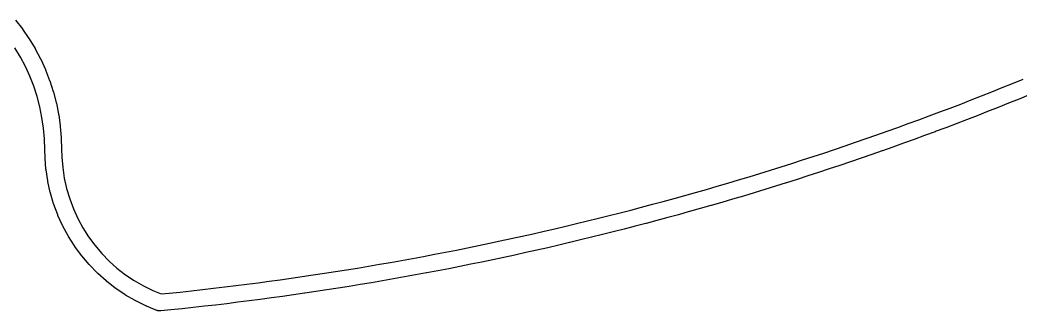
# Model space of a CAD drawing. Extents: x 83 to 195, y -153 to -41.
# Drawn here: x 140.45 to 149.38, y -83.44 to -80.85 of the extents above; entities that cross this region are included whole.
import ezdxf

# ---------------------------------------------------------------- set-up
doc = ezdxf.new("R2010")
doc.units = 0
doc.header["$MEASUREMENT"] = 0
doc.layers.add('BLACK', color=7, linetype='CONTINUOUS')

msp = doc.modelspace()

# ---------------------------------------------------------------- linework, layer by layer
at = {"layer": 'Black'}
for p, q in [((140.415, -80.847), (140.476, -80.9261)), ((140.476, -80.9261), (140.477, -80.928)), ((140.477, -80.928), (140.478, -80.9296)), ((140.478, -80.9296), (140.535, -81.0121)), ((140.535, -81.0121), (140.536, -81.0141)), ((140.536, -81.0141), (140.537, -81.0157)), ((140.537, -81.0157), (140.589, -81.1013)), ((140.459, -81.177), (140.41, -81.095)), ((140.589, -81.1013), (140.59, -81.1033)), ((140.59, -81.1033), (140.591, -81.1051)), ((140.591, -81.1051), (140.638, -81.1935)), ((140.504, -81.2616), (140.459, -81.177)), ((140.638, -81.1935), (140.638, -81.1955)), ((140.638, -81.1955), (140.64, -81.1973)), ((140.64, -81.1973), (140.681, -81.2883)), ((140.544, -81.3486), (140.504, -81.2616)), ((140.681, -81.2883), (140.682, -81.2904)), ((140.682, -81.2904), (140.683, -81.2922)), ((140.683, -81.2922), (140.719, -81.3854)), ((140.578, -81.4378), (140.544, -81.3486)), ((140.719, -81.3854), (140.719, -81.3875)), ((140.719, -81.3875), (140.72, -81.3894)), ((140.72, -81.3894), (140.751, -81.4845)), ((149.217, -81.4499), (149.309, -81.4125)), ((149.309, -81.4125), (149.402, -81.3749)), ((149.309, -81.4125), (149.309, -81.4125)), ((140.608, -81.5288), (140.578, -81.4378)), ((140.751, -81.4845), (140.752, -81.4867)), ((140.752, -81.4867), (140.753, -81.4886)), ((140.753, -81.4886), (140.778, -81.5853)), ((149.031, -81.5235), (149.124, -81.4868)), ((149.124, -81.4868), (149.217, -81.4499)), ((149.458, -81.5138), (149.366, -81.5515)), ((140.632, -81.6214), (140.608, -81.5288)), ((140.778, -81.5853), (140.778, -81.5875)), ((140.778, -81.5875), (140.779, -81.5895)), ((140.779, -81.5895), (140.799, -81.6875)), ((148.752, -81.6315), (148.846, -81.5957)), ((148.846, -81.5957), (148.938, -81.5599)), ((148.938, -81.5599), (149.031, -81.5235)), ((149.273, -81.5891), (149.18, -81.6262)), ((149.366, -81.5516), (149.273, -81.589)), ((149.273, -81.589), (149.273, -81.5891)), ((149.273, -81.5891), (149.273, -81.5891)), ((149.366, -81.5515), (149.366, -81.5515)), ((149.366, -81.5515), (149.366, -81.5516)), ((140.651, -81.7152), (140.632, -81.6214)), ((140.799, -81.6875), (140.799, -81.6897)), ((140.799, -81.6897), (140.8, -81.6917)), ((140.8, -81.6917), (140.814, -81.7907)), ((148.566, -81.7017), (148.659, -81.6667)), ((148.659, -81.6667), (148.752, -81.6315)), ((148.659, -81.6667), (148.659, -81.6667)), ((148.752, -81.6315), (148.752, -81.6315)), ((149.086, -81.6632), (148.993, -81.6996)), ((149.179, -81.6263), (149.086, -81.6631)), ((149.086, -81.6631), (149.086, -81.6631)), ((149.086, -81.6631), (149.086, -81.6632)), ((149.18, -81.6263), (149.179, -81.6263)), ((149.18, -81.6262), (149.18, -81.6263)), ((140.665, -81.8099), (140.651, -81.7152)), ((148.285, -81.8044), (148.378, -81.7706)), ((148.378, -81.7706), (148.472, -81.7363)), ((148.472, -81.7363), (148.566, -81.7017)), ((148.806, -81.7717), (148.712, -81.8071)), ((148.899, -81.7358), (148.806, -81.7716)), ((148.806, -81.7716), (148.806, -81.7716)), ((148.806, -81.7716), (148.806, -81.7717)), ((148.993, -81.6997), (148.899, -81.7357)), ((148.899, -81.7357), (148.899, -81.7358)), ((148.899, -81.7358), (148.899, -81.7358)), ((148.993, -81.6996), (148.993, -81.6996)), ((148.993, -81.6996), (148.993, -81.6997)), ((140.673, -81.9053), (140.665, -81.8099)), ((140.814, -81.7907), (140.814, -81.7928)), ((140.814, -81.7928), (140.814, -81.7949)), ((140.814, -81.7949), (140.823, -81.8946)), ((148.003, -81.9042), (148.097, -81.8714)), ((148.097, -81.8714), (148.191, -81.8381)), ((148.097, -81.8714), (148.097, -81.8714)), ((148.191, -81.8381), (148.285, -81.8044)), ((148.618, -81.8423), (148.524, -81.877)), ((148.712, -81.8072), (148.618, -81.8422)), ((148.618, -81.8422), (148.618, -81.8422)), ((148.618, -81.8422), (148.618, -81.8423)), ((148.712, -81.8071), (148.712, -81.8071)), ((148.712, -81.8071), (148.712, -81.8072)), ((140.676, -82.0028), (140.673, -81.9053)), ((140.823, -81.8946), (140.823, -81.8967)), ((140.823, -81.8967), (140.823, -81.8988)), ((140.823, -81.8988), (140.826, -81.9988)), ((147.814, -81.969), (147.908, -81.9368)), ((147.908, -81.9368), (148.003, -81.9042)), ((148.335, -81.9457), (148.241, -81.9794)), ((148.336, -81.9456), (148.335, -81.9456)), ((148.335, -81.9456), (148.335, -81.9457)), ((148.43, -81.9116), (148.336, -81.9456)), ((148.524, -81.8771), (148.43, -81.9115)), ((148.43, -81.9115), (148.43, -81.9115)), ((148.43, -81.9115), (148.43, -81.9116)), ((148.524, -81.877), (148.524, -81.877)), ((148.524, -81.877), (148.524, -81.8771)), ((140.678, -82.0739), (140.676, -82.0028)), ((140.676, -82.0028), (140.676, -82.0028)), ((140.826, -81.9988), (140.826, -81.9989)), ((140.826, -81.9989), (140.826, -81.9991)), ((140.826, -81.9991), (140.828, -82.0681)), ((147.53, -82.0636), (147.625, -82.0325)), ((147.625, -82.0325), (147.72, -82.0009)), ((147.72, -82.0009), (147.814, -81.969)), ((148.052, -82.046), (147.957, -82.0786)), ((148.146, -82.0129), (148.052, -82.0459)), ((148.052, -82.0459), (148.052, -82.0459)), ((148.052, -82.0459), (148.052, -82.046)), ((148.147, -82.0128), (148.146, -82.0129)), ((148.241, -81.9795), (148.147, -82.0128)), ((148.147, -82.0128), (148.147, -82.0128)), ((148.241, -81.9794), (148.241, -81.9794)), ((148.241, -81.9794), (148.241, -81.9795)), ((140.678, -82.0761), (140.678, -82.0739)), ((140.678, -82.0784), (140.678, -82.0761)), ((140.686, -82.178), (140.678, -82.0784)), ((140.828, -82.0681), (140.836, -82.1629)), ((147.245, -82.1551), (147.34, -82.1249)), ((147.34, -82.1249), (147.435, -82.0944)), ((147.435, -82.0944), (147.53, -82.0636)), ((147.862, -82.1111), (147.767, -82.1431)), ((147.957, -82.0787), (147.862, -82.111)), ((147.862, -82.111), (147.862, -82.111)), ((147.862, -82.111), (147.862, -82.1111)), ((147.957, -82.0786), (147.957, -82.0786)), ((147.957, -82.0786), (147.957, -82.0787)), ((140.687, -82.1805), (140.686, -82.178)), ((140.687, -82.1831), (140.687, -82.1805)), ((140.702, -82.2819), (140.687, -82.1831)), ((140.836, -82.1629), (140.85, -82.2567)), ((146.96, -82.2435), (147.055, -82.2144)), ((147.055, -82.2144), (147.15, -82.1849)), ((147.15, -82.1849), (147.245, -82.1551)), ((147.245, -82.1551), (147.245, -82.1551)), ((147.577, -82.2062), (147.482, -82.2372)), ((147.672, -82.1749), (147.577, -82.2061)), ((147.577, -82.2061), (147.577, -82.2062)), ((147.577, -82.2062), (147.577, -82.2062)), ((147.767, -82.1432), (147.672, -82.1748)), ((147.672, -82.1748), (147.672, -82.1748)), ((147.672, -82.1748), (147.672, -82.1749)), ((147.767, -82.1431), (147.767, -82.1431)), ((147.767, -82.1431), (147.767, -82.1432)), ((140.703, -82.2844), (140.702, -82.2819)), ((140.703, -82.287), (140.703, -82.2844)), ((140.725, -82.3846), (140.703, -82.287)), ((140.85, -82.2567), (140.871, -82.3492)), ((146.673, -82.3288), (146.768, -82.3007)), ((146.768, -82.3007), (146.864, -82.2723)), ((146.864, -82.2723), (146.96, -82.2435)), ((147.29, -82.2982), (147.195, -82.3281)), ((147.291, -82.2981), (147.29, -82.2982)), ((147.29, -82.2982), (147.29, -82.2982)), ((147.386, -82.2679), (147.291, -82.2981)), ((147.481, -82.2372), (147.386, -82.2678)), ((147.386, -82.2678), (147.386, -82.2678)), ((147.386, -82.2678), (147.386, -82.2679)), ((147.482, -82.2372), (147.481, -82.2372)), ((147.481, -82.2372), (147.481, -82.2372)), ((140.726, -82.387), (140.725, -82.3846)), ((140.726, -82.3895), (140.726, -82.387)), ((140.755, -82.4854), (140.726, -82.3895)), ((140.871, -82.3492), (140.898, -82.4401)), ((146.385, -82.4109), (146.481, -82.3839)), ((146.481, -82.3839), (146.577, -82.3565)), ((146.577, -82.3565), (146.673, -82.3288)), ((146.577, -82.3565), (146.577, -82.3565)), ((147.003, -82.3871), (146.907, -82.4159)), ((147.099, -82.3578), (147.003, -82.387)), ((147.003, -82.387), (147.003, -82.387)), ((147.003, -82.387), (147.003, -82.3871)), ((147.195, -82.3282), (147.099, -82.3577)), ((147.099, -82.3577), (147.099, -82.3578)), ((147.099, -82.3578), (147.099, -82.3578)), ((147.195, -82.3281), (147.195, -82.3281)), ((147.195, -82.3281), (147.195, -82.3282)), ((140.756, -82.4877), (140.755, -82.4854)), ((140.756, -82.4902), (140.756, -82.4877)), ((140.791, -82.5839), (140.756, -82.4902)), ((140.898, -82.4401), (140.931, -82.5288)), ((146, -82.5155), (146.096, -82.4899)), ((146.096, -82.4899), (146.193, -82.4639)), ((146.096, -82.4899), (146.096, -82.4899)), ((146.193, -82.4639), (146.289, -82.4376)), ((146.289, -82.4376), (146.385, -82.4109)), ((146.385, -82.4109), (146.385, -82.4109)), ((146.715, -82.4728), (146.619, -82.5006)), ((146.811, -82.4446), (146.715, -82.4727)), ((146.715, -82.4727), (146.715, -82.4728)), ((146.715, -82.4728), (146.715, -82.4728)), ((146.907, -82.416), (146.811, -82.4445)), ((146.811, -82.4445), (146.811, -82.4445)), ((146.811, -82.4445), (146.811, -82.4446)), ((146.907, -82.4159), (146.907, -82.416)), ((146.907, -82.416), (146.907, -82.416)), ((140.793, -82.5861), (140.791, -82.5839)), ((140.793, -82.5886), (140.793, -82.5861)), ((140.835, -82.6796), (140.793, -82.5886)), ((140.931, -82.5288), (140.97, -82.6152)), ((145.71, -82.5903), (145.807, -82.5657)), ((145.807, -82.5657), (145.904, -82.5408)), ((145.904, -82.5408), (146, -82.5155)), ((146.329, -82.5822), (146.232, -82.6086)), ((146.425, -82.5554), (146.329, -82.5822)), ((146.329, -82.5822), (146.329, -82.5822)), ((146.329, -82.5822), (146.329, -82.5822)), ((146.426, -82.5553), (146.425, -82.5553)), ((146.425, -82.5553), (146.425, -82.5554)), ((146.522, -82.5282), (146.426, -82.5553)), ((146.618, -82.5007), (146.522, -82.5282)), ((146.522, -82.5282), (146.522, -82.5282)), ((146.522, -82.5282), (146.522, -82.5282)), ((146.619, -82.5006), (146.618, -82.5006)), ((146.618, -82.5006), (146.618, -82.5007)), ((140.97, -82.6152), (141.015, -82.6986)), ((145.323, -82.6851), (145.42, -82.6619)), ((145.42, -82.6619), (145.517, -82.6384)), ((145.517, -82.6384), (145.614, -82.6145)), ((145.517, -82.6384), (145.517, -82.6384)), ((145.614, -82.6145), (145.71, -82.5903)), ((146.038, -82.6606), (145.942, -82.6859)), ((146.039, -82.6605), (146.038, -82.6605)), ((146.038, -82.6605), (146.038, -82.6606)), ((146.135, -82.6348), (146.039, -82.6605)), ((146.232, -82.6087), (146.135, -82.6347)), ((146.135, -82.6347), (146.135, -82.6348)), ((146.135, -82.6348), (146.135, -82.6348)), ((146.232, -82.6086), (146.232, -82.6086)), ((146.232, -82.6086), (146.232, -82.6087)), ((140.836, -82.6818), (140.835, -82.6796)), ((140.837, -82.6843), (140.836, -82.6818)), ((140.885, -82.7722), (140.837, -82.6843)), ((141.015, -82.6986), (141.066, -82.7787)), ((144.934, -82.7742), (145.031, -82.7525)), ((145.031, -82.7525), (145.129, -82.7303)), ((145.129, -82.7303), (145.226, -82.7079)), ((145.226, -82.7079), (145.323, -82.6851)), ((145.65, -82.7601), (145.553, -82.7841)), ((145.747, -82.7358), (145.65, -82.7601)), ((145.65, -82.7601), (145.65, -82.7601)), ((145.65, -82.7601), (145.65, -82.7601)), ((145.844, -82.7111), (145.747, -82.7357)), ((145.747, -82.7357), (145.747, -82.7357)), ((145.747, -82.7357), (145.747, -82.7358)), ((145.941, -82.686), (145.844, -82.711)), ((145.844, -82.711), (145.844, -82.711)), ((145.844, -82.711), (145.844, -82.7111)), ((145.942, -82.6859), (145.941, -82.6859)), ((145.941, -82.6859), (145.941, -82.686)), ((140.886, -82.7742), (140.885, -82.7722)), ((140.887, -82.7766), (140.886, -82.7742)), ((140.941, -82.8611), (140.887, -82.7766)), ((141.066, -82.7787), (141.122, -82.8551)), ((141.122, -82.8551), (141.184, -82.9275)), ((144.544, -82.8577), (144.642, -82.8374)), ((144.642, -82.8374), (144.739, -82.8167)), ((144.739, -82.8167), (144.837, -82.7956)), ((144.837, -82.7956), (144.934, -82.7742)), ((145.26, -82.854), (145.162, -82.8765)), ((145.357, -82.8311), (145.26, -82.8539)), ((145.26, -82.8539), (145.26, -82.854)), ((145.26, -82.854), (145.26, -82.854)), ((145.358, -82.831), (145.357, -82.8311)), ((145.455, -82.8078), (145.358, -82.831)), ((145.358, -82.831), (145.358, -82.831)), ((145.552, -82.7841), (145.455, -82.8077)), ((145.455, -82.8077), (145.455, -82.8077)), ((145.455, -82.8077), (145.455, -82.8078)), ((145.553, -82.7841), (145.552, -82.7841)), ((145.552, -82.7841), (145.552, -82.7841)), ((140.943, -82.863), (140.941, -82.8611)), ((140.944, -82.8654), (140.943, -82.863)), ((141.003, -82.9459), (140.944, -82.8654)), ((141.184, -82.9275), (141.25, -82.9955)), ((144.055, -82.954), (144.153, -82.9355)), ((144.153, -82.9355), (144.251, -82.9166)), ((144.251, -82.9166), (144.349, -82.8973)), ((144.349, -82.8973), (144.446, -82.8777)), ((144.349, -82.8973), (144.349, -82.8973)), ((144.446, -82.8777), (144.544, -82.8577)), ((144.869, -82.9422), (144.771, -82.9633)), ((144.966, -82.9207), (144.869, -82.9422)), ((144.869, -82.9422), (144.869, -82.9422)), ((144.869, -82.9422), (144.869, -82.9422)), ((144.967, -82.9206), (144.966, -82.9207)), ((145.064, -82.8988), (144.967, -82.9206)), ((144.967, -82.9206), (144.967, -82.9206)), ((145.065, -82.8988), (145.064, -82.8988)), ((145.064, -82.8988), (145.064, -82.8988)), ((145.162, -82.8766), (145.065, -82.8988)), ((145.162, -82.8765), (145.162, -82.8765)), ((145.162, -82.8765), (145.162, -82.8766)), ((141.005, -82.9477), (141.003, -82.9459)), ((141.006, -82.95), (141.005, -82.9477)), ((141.071, -83.0263), (141.006, -82.95)), ((141.073, -83.028), (141.071, -83.0263)), ((141.074, -83.0301), (141.073, -83.028)), ((141.144, -83.1019), (141.074, -83.0301)), ((141.25, -82.9955), (141.32, -83.0588)), ((143.564, -83.0415), (143.662, -83.0247)), ((143.662, -83.0247), (143.76, -83.0076)), ((143.76, -83.0076), (143.859, -82.9901)), ((143.859, -82.9901), (143.957, -82.9722)), ((143.957, -82.9722), (144.055, -82.954)), ((143.957, -82.9722), (143.957, -82.9722)), ((144.476, -83.0247), (144.378, -83.0444)), ((144.574, -83.0046), (144.476, -83.0247)), ((144.476, -83.0247), (144.476, -83.0247)), ((144.476, -83.0247), (144.476, -83.0247)), ((144.575, -83.0046), (144.574, -83.0046)), ((144.574, -83.0046), (144.574, -83.0046)), ((144.672, -82.9842), (144.575, -83.0046)), ((144.673, -82.9841), (144.672, -82.9842)), ((144.77, -82.9634), (144.673, -82.9841)), ((144.673, -82.9841), (144.673, -82.9841)), ((144.771, -82.9633), (144.77, -82.9634)), ((144.771, -82.9633), (144.771, -82.9633)), ((141.146, -83.1034), (141.144, -83.1019)), ((141.148, -83.1054), (141.146, -83.1034)), ((141.222, -83.1722), (141.148, -83.1054)), ((141.32, -83.0588), (141.395, -83.1171)), ((141.395, -83.1171), (141.474, -83.1702)), ((142.973, -83.1346), (143.071, -83.12)), ((143.071, -83.12), (143.17, -83.105)), ((143.17, -83.105), (143.269, -83.0897)), ((143.269, -83.0897), (143.367, -83.0739)), ((143.367, -83.0739), (143.466, -83.0579)), ((143.466, -83.0579), (143.564, -83.0415)), ((143.984, -83.1198), (143.885, -83.1377)), ((144.082, -83.1015), (143.984, -83.1197)), ((143.984, -83.1197), (143.984, -83.1197)), ((143.984, -83.1197), (143.984, -83.1198)), ((144.083, -83.1014), (144.082, -83.1014)), ((144.082, -83.1014), (144.082, -83.1015)), ((144.181, -83.0828), (144.083, -83.1014)), ((144.279, -83.0638), (144.181, -83.0828)), ((144.181, -83.0828), (144.181, -83.0828)), ((144.181, -83.0828), (144.181, -83.0828)), ((144.28, -83.0638), (144.279, -83.0638)), ((144.279, -83.0638), (144.279, -83.0638)), ((144.378, -83.0444), (144.28, -83.0638)), ((144.378, -83.0444), (144.378, -83.0444)), ((144.378, -83.0444), (144.378, -83.0444)), ((141.224, -83.1736), (141.222, -83.1722)), ((141.226, -83.1755), (141.224, -83.1736)), ((141.305, -83.237), (141.226, -83.1755)), ((141.474, -83.1702), (141.556, -83.2177)), ((142.38, -83.2148), (142.479, -83.2023)), ((142.479, -83.2023), (142.578, -83.1895)), ((142.578, -83.1895), (142.676, -83.1763)), ((142.676, -83.1763), (142.775, -83.1627)), ((142.775, -83.1627), (142.874, -83.1489)), ((142.874, -83.1489), (142.973, -83.1346)), ((143.49, -83.2059), (143.391, -83.222)), ((143.589, -83.1894), (143.49, -83.2059)), ((143.49, -83.2059), (143.49, -83.2059)), ((143.49, -83.2059), (143.49, -83.2059)), ((143.688, -83.1725), (143.589, -83.1894)), ((143.589, -83.1894), (143.589, -83.1894)), ((143.589, -83.1894), (143.589, -83.1894)), ((143.786, -83.1553), (143.688, -83.1725)), ((143.688, -83.1725), (143.688, -83.1725)), ((143.688, -83.1725), (143.688, -83.1725)), ((143.787, -83.1553), (143.786, -83.1553)), ((143.786, -83.1553), (143.786, -83.1553)), ((143.885, -83.1377), (143.787, -83.1553)), ((143.885, -83.1377), (143.885, -83.1377)), ((143.885, -83.1377), (143.885, -83.1377)), ((141.307, -83.2382), (141.305, -83.237)), ((141.309, -83.24), (141.307, -83.2382)), ((141.392, -83.296), (141.309, -83.24)), ((141.394, -83.297), (141.392, -83.296)), ((141.396, -83.2987), (141.394, -83.297)), ((141.483, -83.3488), (141.396, -83.2987)), ((141.556, -83.2177), (141.641, -83.2595)), ((141.641, -83.2595), (141.714, -83.2892)), ((141.714, -83.2892), (141.785, -83.282)), ((141.785, -83.282), (141.884, -83.2717)), ((141.884, -83.2717), (141.984, -83.261)), ((141.984, -83.261), (142.083, -83.25)), ((142.083, -83.25), (142.182, -83.2386)), ((142.182, -83.2386), (142.281, -83.2269)), ((142.281, -83.2269), (142.38, -83.2148)), ((142.895, -83.2974), (142.796, -83.3113)), ((142.994, -83.283), (142.895, -83.2973)), ((142.895, -83.2973), (142.895, -83.2973)), ((142.895, -83.2973), (142.895, -83.2974)), ((142.995, -83.283), (142.994, -83.283)), ((143.094, -83.2683), (142.995, -83.283)), ((142.995, -83.283), (142.995, -83.283)), ((143.193, -83.2533), (143.094, -83.2683)), ((143.094, -83.2683), (143.094, -83.2683)), ((143.094, -83.2683), (143.094, -83.2683)), ((143.292, -83.2378), (143.193, -83.2532)), ((143.193, -83.2532), (143.193, -83.2532)), ((143.193, -83.2532), (143.193, -83.2533)), ((143.391, -83.222), (143.292, -83.2378)), ((143.292, -83.2378), (143.292, -83.2378)), ((143.292, -83.2378), (143.292, -83.2378)), ((143.391, -83.222), (143.391, -83.222)), ((143.391, -83.222), (143.391, -83.222)), ((141.485, -83.3497), (141.483, -83.3488)), ((141.487, -83.3512), (141.485, -83.3497)), ((141.577, -83.3953), (141.487, -83.3512)), ((142.199, -83.3876), (142.1, -83.3991)), ((142.299, -83.3758), (142.199, -83.3876)), ((142.199, -83.3876), (142.199, -83.3876)), ((142.199, -83.3876), (142.199, -83.3876)), ((142.398, -83.3637), (142.299, -83.3758)), ((142.299, -83.3758), (142.299, -83.3758)), ((142.299, -83.3758), (142.299, -83.3758)), ((142.399, -83.3636), (142.398, -83.3636)), ((142.398, -83.3636), (142.398, -83.3637)), ((142.498, -83.3511), (142.399, -83.3636)), ((142.597, -83.3382), (142.498, -83.3511)), ((142.498, -83.3511), (142.498, -83.3511)), ((142.498, -83.3511), (142.498, -83.3511)), ((142.697, -83.325), (142.597, -83.3382)), ((142.597, -83.3382), (142.597, -83.3382)), ((142.597, -83.3382), (142.597, -83.3382)), ((142.796, -83.3113), (142.697, -83.3249)), ((142.697, -83.3249), (142.697, -83.3249)), ((142.697, -83.3249), (142.697, -83.325)), ((142.796, -83.3113), (142.796, -83.3113)), ((142.796, -83.3113), (142.796, -83.3113)), ((141.579, -83.396), (141.577, -83.3953)), ((141.582, -83.3974), (141.579, -83.396)), ((141.674, -83.4352), (141.582, -83.3974)), ((141.676, -83.4355), (141.674, -83.4352)), ((141.677, -83.4362), (141.676, -83.4355)), ((141.681, -83.4368), (141.677, -83.4362)), ((141.684, -83.4384), (141.681, -83.4368)), ((141.692, -83.439), (141.684, -83.4384)), ((141.7, -83.4407), (141.692, -83.439)), ((141.701, -83.4405), (141.7, -83.4407)), ((141.703, -83.4407), (141.701, -83.4405)), ((141.706, -83.4401), (141.703, -83.4407)), ((141.71, -83.4403), (141.706, -83.4401)), ((141.8, -83.4313), (141.71, -83.4403)), ((141.801, -83.4312), (141.8, -83.4313)), ((141.9, -83.4209), (141.801, -83.4312)), ((141.801, -83.4312), (141.801, -83.4312)), ((142, -83.4102), (141.9, -83.4209)), ((141.9, -83.4209), (141.9, -83.4209)), ((141.9, -83.4209), (141.9, -83.4209)), ((142.1, -83.3991), (142, -83.4101)), ((142, -83.4101), (142, -83.4101)), ((142, -83.4101), (142, -83.4102)), ((142.1, -83.3991), (142.1, -83.3991)), ((142.1, -83.3991), (142.1, -83.3991))]:
    msp.add_line(p, q, dxfattribs=at)

doc.saveas('drawing.dxf')
